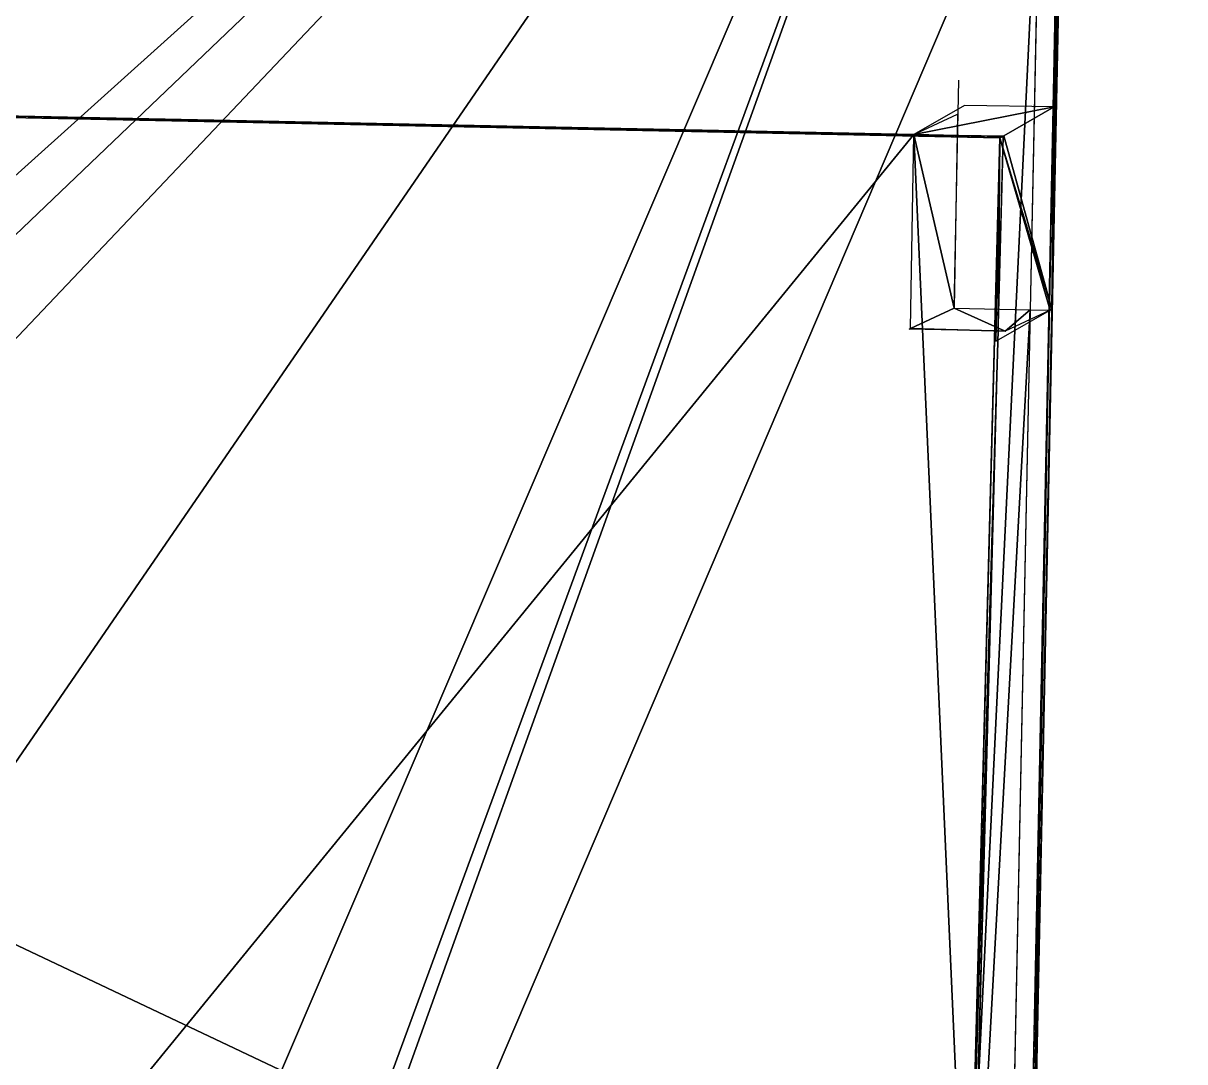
# Model space of a CAD drawing. Extents: x -1551 to 3643, y -2128 to 2177.
# Drawn here: x 630.74 to 676.88, y 216.38 to 257.63 of the extents above; entities that cross this region are included whole.
import ezdxf

# ---------------------------------------------------------------- set-up
doc = ezdxf.new("R2010")
doc.units = 0
doc.header["$MEASUREMENT"] = 0
doc.layers.get('0').update_dxf_attribs({"color": 13, "linetype": 'CONTINUOUS'})

# ---------------------------------------------------------------- blocks, each defined once
blk = doc.blocks.new('HOUSE_DWG')
at = {"color": 0}
for p, q in [((755.55, 288.561, 77.786), (728.225, 403.632, 77.786)), ((730.736, 389.569, 82.079), (735.474, 369.616, 82.079)), ((734.389, 377.674, 78.383), (732.007, 387.706, 78.418)), ((732.007, 387.706, 86.119), (753.918, 295.434, 86.119)), ((734.389, 377.674, 78.383), (732.007, 387.706, 78.418)), ((732.54, 368.919, 82.079), (730.446, 377.737, 82.079)), ((734.383, 377.66, 82.079), (730.911, 376.81, 82.064)), ((734.383, 377.66, 82.079), (734.205, 377.262, 186.396)), ((734.383, 377.66, 82.079), (734.205, 377.262, 186.396)), ((734.389, 377.674, 78.383), (734.383, 377.66, 82.079)), ((736.255, 369.814, 78.355), (734.389, 377.674, 78.383)), ((736.255, 369.814, 78.355), (734.389, 377.674, 78.383)), ((736.255, 369.814, 78.355), (734.389, 377.674, 78.383)), ((625.603, 351.447, 194.095), (734.192, 377.232, 194.095)), ((625.603, 351.447, 194.095), (734.192, 377.232, 194.095)), ((730.734, 376.411, 186.381), (734.205, 377.262, 186.396)), ((734.192, 377.232, 186.381), (730.734, 376.411, 186.381)), ((734.192, 377.232, 186.381), (730.734, 376.411, 186.381)), ((734.205, 377.262, 186.396), (734.192, 377.232, 194.095)), ((735.972, 369.734, 189.203), (734.192, 377.232, 186.381)), ((734.192, 377.232, 186.381), (734.192, 377.232, 194.095)), ((734.192, 377.232, 194.095), (745.7, 328.768, 212.339)), ((734.192, 377.232, 186.381), (734.192, 377.232, 194.095)), ((734.192, 377.232, 194.095), (745.7, 328.768, 212.339)), ((734.192, 377.232, 194.095), (736.058, 369.372, 194.068)), ((730.911, 376.81, 82.064), (730.734, 376.411, 186.381)), ((730.734, 376.411, 186.381), (692.972, 367.444, 186.381)), ((730.734, 376.411, 186.381), (692.972, 367.444, 186.381)), ((730.734, 376.411, 186.381), (730.734, 376.411, 82.079)), ((730.734, 376.411, 82.079), (732.54, 368.919, 82.079)), ((732.54, 368.919, 186.381), (730.734, 376.411, 186.381)), ((735.972, 369.734, 189.203), (732.54, 368.919, 189.203)), ((732.54, 368.919, 82.079), (735.474, 369.616, 82.079)), ((735.474, 369.616, 82.079), (736.249, 369.8, 82.079)), ((735.474, 369.616, 82.079), (754.765, 288.375, 82.079)), ((736.249, 369.8, 189.203), (735.972, 369.734, 189.203)), ((736.058, 369.372, 194.068), (736.249, 369.8, 82.079)), ((736.249, 369.8, 82.079), (736.255, 369.814, 78.355)), ((736.249, 369.8, 82.079), (736.249, 369.8, 189.203)), ((753.918, 295.434, 78.096), (736.255, 369.814, 78.355)), ((753.918, 295.434, 78.096), (736.255, 369.814, 78.355)), ((732.54, 368.919, 189.203), (732.54, 368.919, 186.381)), ((732.54, 368.919, 186.381), (732.54, 368.919, 82.079)), ((732.54, 368.919, 186.381), (732.54, 368.919, 82.079))]:
    blk.add_line(p, q, dxfattribs=at)
at = {"color": 253}
blk.add_line((745.7, 328.768, 204.625), (735.972, 369.734, 189.203), dxfattribs=at)
at = {"color": 55}
mesh = blk.add_polyface(dxfattribs=at)
corners = [(601.678, 666.979, 82.079), (545.515, 650.559, 82.079), (544.822, 653.478, 82.079), (610.569, 376.599, 82.079), (662.522, 396.58, 82.079), (618.585, 342.842, 82.079), (692.249, 360.334, 82.079), (726.232, 411.709, 82.079), (694.598, 360.598, 82.079), (695.61, 356.335, 82.079), (699.773, 338.806, 82.079), (709.158, 299.28, 82.079), (713.351, 281.624, 82.079), (714.044, 278.705, 82.079), (730.736, 389.569, 82.079), (751.949, 287.706, 82.079), (735.474, 369.616, 82.079), (754.765, 288.375, 82.079)]
mesh.append_faces([[corners[k] for k in face] for face in [(0, 1, 2), (15, 16, 17)]], dxfattribs={"vtx0": -1, "color": 55})
mesh.append_faces([[corners[k] for k in face] for face in [(1, 0, 3), (3, 4, 5), (5, 4, 6), (6, 7, 8), (8, 7, 9), (9, 7, 10), (10, 7, 11), (11, 7, 12), (12, 7, 13), (13, 14, 15)]], dxfattribs={"vtx0": -1, "vtx1": -1, "color": 55})
mesh.append_faces([[corners[k] for k in face] for face in [(3, 0, 4), (6, 4, 7), (13, 7, 14), (15, 14, 16)]], dxfattribs={"vtx0": -1, "vtx2": -1, "color": 55})
at = {"color": 17}
mesh = blk.add_polyface(dxfattribs=at)
corners = [(728.225, 403.632, 77.786), (755.55, 288.561, 78.072), (755.55, 288.561, 77.786), (753.918, 295.434, 78.096), (736.255, 369.814, 78.355), (734.389, 377.674, 78.383), (732.007, 387.706, 78.418), (732.007, 387.706, 86.119), (728.225, 403.632, 86.119)]
mesh.append_faces([[corners[k] for k in face] for face in [(0, 1, 2), (7, 0, 8)]], dxfattribs={"vtx0": -1, "color": 17})
mesh.append_faces([[corners[k] for k in face] for face in [(1, 0, 3), (3, 0, 4), (4, 0, 5), (5, 0, 6), (6, 0, 7)]], dxfattribs={"vtx0": -1, "vtx1": -1, "color": 17})
mesh = blk.add_polyface(dxfattribs=at)
corners = [(753.918, 295.434, 78.096), (732.007, 387.706, 86.119), (753.918, 295.434, 86.119), (736.255, 369.814, 78.355), (734.389, 377.674, 78.383), (732.007, 387.706, 78.418)]
mesh.append_faces([[corners[k] for k in face] for face in [(0, 1, 2), (1, 4, 5)]], dxfattribs={"vtx0": -1, "color": 17})
mesh.append_faces([[corners[k] for k in face] for face in [(1, 0, 3), (1, 3, 4)]], dxfattribs={"vtx0": -1, "vtx2": -1, "color": 17})
mesh = blk.add_polyface(dxfattribs=at)
corners = [(730.734, 376.411, 186.381), (734.383, 377.66, 82.079), (730.911, 376.81, 82.064), (734.205, 377.262, 186.396)]
mesh.append_faces([[corners[k] for k in face] for face in [(0, 1, 2), (1, 0, 3)]], dxfattribs={"vtx0": -1, "color": 17})
mesh = blk.add_polyface(dxfattribs=at)
corners = [(736.249, 369.8, 82.079), (734.192, 377.232, 194.095), (736.058, 369.372, 194.068), (736.255, 369.814, 78.355), (734.205, 377.262, 186.396), (734.383, 377.66, 82.079), (734.389, 377.674, 78.383)]
mesh.append_faces([[corners[k] for k in face] for face in [(0, 1, 2), (5, 3, 6)]], dxfattribs={"vtx0": -1, "color": 17})
mesh.append_faces([[corners[k] for k in face] for face in [(1, 3, 4), (4, 3, 5)]], dxfattribs={"vtx0": -1, "vtx1": -1, "color": 17})
mesh.append_faces([[corners[k] for k in face] for face in [(1, 0, 3)]], dxfattribs={"vtx0": -1, "vtx2": -1, "color": 17})
at = {"color": 8}
mesh = blk.add_polyface(dxfattribs=at)
corners = [(745.7, 328.768, 212.339), (625.603, 351.447, 194.095), (582.871, 290.102, 212.339), (734.192, 377.232, 194.095)]
mesh.append_faces([[corners[k] for k in face] for face in [(0, 1, 2), (1, 0, 3)]], dxfattribs={"vtx0": -1, "color": 8})
at = {"color": 253}
mesh = blk.add_polyface(dxfattribs=at)
corners = [(625.603, 351.447, 194.095), (692.972, 367.444, 186.381), (625.603, 351.447, 186.381), (734.192, 377.232, 194.095), (734.192, 377.232, 186.381)]
mesh.append_faces([[corners[k] for k in face] for face in [(0, 1, 2)]], dxfattribs={"vtx0": -1, "color": 253})
mesh.append_faces([[corners[k] for k in face] for face in [(1, 0, 3)]], dxfattribs={"vtx0": -1, "vtx2": -1, "color": 253})
mesh.append_faces([[corners[k] for k in face] for face in [(3, 4, 1)]], dxfattribs={"vtx2": -1, "color": 253})
mesh = blk.add_polyface(dxfattribs=at)
corners = [(734.192, 377.232, 186.381), (730.734, 376.411, 186.381), (692.972, 367.444, 186.381)]
mesh.append_faces([[corners[k] for k in face] for face in [(0, 1, 2)]], dxfattribs={"color": 253})
at = {"color": 0}
mesh = blk.add_polyface(dxfattribs=at)
corners = [(730.734, 376.411, 186.381), (704.481, 318.98, 204.625), (692.972, 367.444, 186.381), (745.7, 328.768, 204.625), (734.192, 377.232, 186.381)]
mesh.append_faces([[corners[k] for k in face] for face in [(0, 1, 2), (3, 0, 4)]], dxfattribs={"vtx0": -1, "color": 0})
mesh.append_faces([[corners[k] for k in face] for face in [(1, 0, 3)]], dxfattribs={"vtx0": -1, "vtx1": -1, "color": 0})
at = {"color": 253}
mesh = blk.add_polyface(dxfattribs=at)
corners = [(755.216, 288.692, 189.539), (757.209, 280.303, 194.095), (757.209, 280.303, 186.381), (745.7, 328.768, 212.339), (745.7, 328.768, 204.625), (735.972, 369.734, 189.203), (734.192, 377.232, 194.095), (734.192, 377.232, 186.381)]
mesh.append_faces([[corners[k] for k in face] for face in [(0, 1, 2), (6, 5, 7)]], dxfattribs={"vtx0": -1, "color": 253})
mesh.append_faces([[corners[k] for k in face] for face in [(1, 0, 3), (3, 5, 6)]], dxfattribs={"vtx0": -1, "vtx1": -1, "color": 253})
mesh.append_faces([[corners[k] for k in face] for face in [(3, 0, 4), (3, 4, 5)]], dxfattribs={"vtx0": -1, "vtx2": -1, "color": 253})
at = {"color": 0}
mesh = blk.add_polyface(dxfattribs=at)
corners = [(730.734, 376.411, 186.381), (732.54, 368.919, 82.079), (732.54, 368.919, 186.381), (730.734, 376.411, 82.079)]
mesh.append_faces([[corners[k] for k in face] for face in [(0, 1, 2), (1, 0, 3)]], dxfattribs={"vtx0": -1, "color": 0})
at = {"color": 17}
mesh = blk.add_polyface(dxfattribs=at)
corners = [(736.249, 369.8, 189.203), (735.474, 369.616, 82.079), (736.249, 369.8, 82.079), (732.54, 368.919, 82.079), (732.54, 368.919, 186.381), (732.54, 368.919, 189.203)]
mesh.append_faces([[corners[k] for k in face] for face in [(0, 1, 2), (4, 0, 5)]], dxfattribs={"vtx0": -1, "color": 17})
mesh.append_faces([[corners[k] for k in face] for face in [(1, 0, 3), (3, 0, 4)]], dxfattribs={"vtx0": -1, "vtx1": -1, "color": 17})

msp = doc.modelspace()

# ---------------------------------------------------------------- block references
at = {"color": 0, "extrusion": (-0.01666, -0.007773, 0.999831), "rotation": 50.45292499058097}
msp.add_blockref('HOUSE_DWG', (-122.84, -89.728, -45.862), dxfattribs=at)

# ---------------------------------------------------------------- meshes
at = {"color": 0}
mesh = msp.add_polyface(dxfattribs=at)
corners = [(1540.835, -168.191), (1540.669, -168.242), (1534.328, -146.776), (3642.778, 1239.342), (-1049.302, 2177.099), (1537.557, -145.795), (1544.064, -167.21), (1544.843, -169.775), (1545.036, -170.573), (1545.155, -170.537), (1552.441, -194.517), (2561.914, -2128.169), (-1551.246, -1075.875), (1548.973, -195.571), (1541.687, -171.59), (1544.797, -169.789)]
mesh.append_faces([[corners[k] for k in face] for face in [(4, 11, 12), (13, 1, 14)]], dxfattribs={"vtx0": -1, "color": 0})
mesh.append_faces([[corners[k] for k in face] for face in [(3, 2, 4), (2, 3, 5), (5, 3, 6), (6, 3, 7), (8, 3, 9), (9, 3, 10)]], dxfattribs={"vtx0": -1, "vtx1": -1, "color": 0})
mesh.append_faces([[corners[k] for k in face] for face in [(7, 3, 8), (11, 4, 13), (13, 4, 1), (1, 4, 2)]], dxfattribs={"vtx0": -1, "vtx1": -1, "vtx2": -1, "color": 0})
mesh.append_faces([[corners[k] for k in face] for face in [(10, 3, 11), (11, 13, 10)]], dxfattribs={"vtx0": -1, "vtx2": -1, "color": 0})
mesh.append_faces([[corners[k] for k in face] for face in [(0, 1, 2)]], dxfattribs={"vtx1": -1, "color": 0})
mesh.append_faces([[corners[k] for k in face] for face in [(8, 15, 7)]], dxfattribs={"vtx2": -1, "color": 0})

doc.saveas('drawing.dxf')
